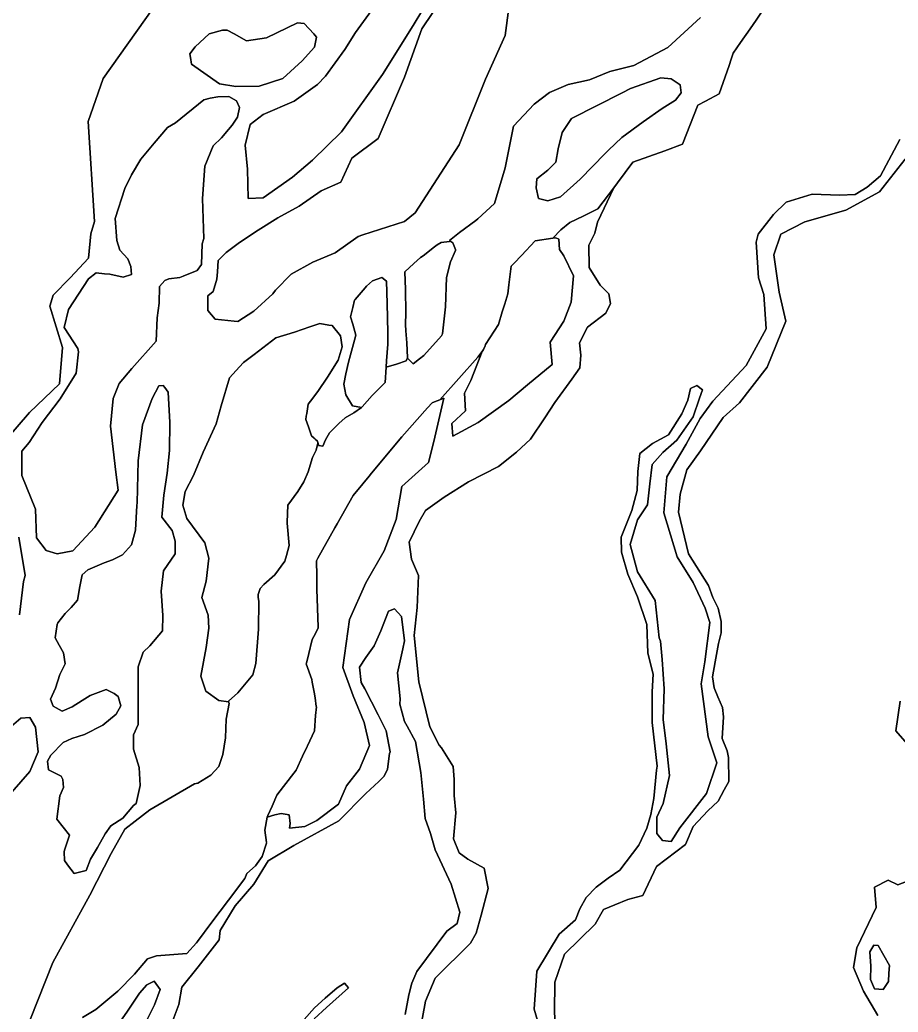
# Model space of a CAD drawing. Header units: inches. Extents: x 288635 to 1232953, y 676945 to 1655780.
# Drawn here: x 501024 to 514662, y 1452679 to 1468085 of the extents above; entities that cross this region are included whole.
import ezdxf

# ---------------------------------------------------------------- set-up
doc = ezdxf.new("R2010")
doc.units = ezdxf.units.IN
doc.header["$MEASUREMENT"] = 0

msp = doc.modelspace()

# ---------------------------------------------------------------- linework, layer by layer
at = {"color": 1}
for points in [[(503217.0903, 1468445.3866), (502319.0128, 1467175.6908), (502085.8622, 1466509.3797), (502185.2133, 1464952.8796), (502126.1341, 1464765.3827), (502091.1784, 1464384.086), (501805.4278, 1464079.2854), (501538.76, 1463810.6937), (501488.4758, 1463640.9846), (501686.9136, 1462996.0614), (501637.3042, 1462433.8207), (501174.2824, 1461987.3355), (500760.8701, 1461507.7772)], [(500760.8701, 1461507.7772), (501174.2824, 1461987.3355), (501637.3042, 1462433.8207), (501686.9136, 1462996.0614), (501488.4758, 1463640.9846), (501538.76, 1463810.6937), (501805.4278, 1464079.2854), (502091.1784, 1464384.086), (502126.1341, 1464765.3827), (502185.2133, 1464952.8796), (502085.8622, 1466509.3797), (502319.0128, 1467175.6908), (503217.0903, 1468445.3866)], [(512608.4868, 1468301.1414), (512456.9136, 1468082.2024), (512361.7738, 1467944.7783), (512215.8676, 1467734.0249), (512101.8265, 1467569.2988), (512070.1572, 1467477.1701), (512036.445, 1467379.0982), (511884.8288, 1466938.0328), (511670.1792, 1466824.3948), (511549.4688, 1466760.4893), (511315.1692, 1466156.0913), (511036.5652, 1466050.3151), (510542.3672, 1465873.5375), (510302.7226, 1465553.7391), (510246.5931, 1465478.8975), (509998.3723, 1465149.4601), (509810.2237, 1465056.6318), (509773.2319, 1465038.3809), (509563.6815, 1464936.7807), (509421.8645, 1464826.7138), (509299.5633, 1464694.5236), (509027.6993, 1464653.3271), (508812.3766, 1464428.6425), (508697.8774, 1464309.1651), (508650.4922, 1464259.7197), (508617.2021, 1463971.2059), (508601.2912, 1463833.3117), (508553.2029, 1463678.3604), (508514.5129, 1463553.6925), (508453.6885, 1463357.7028), (508255.4596, 1463042.6356), (508247.0265, 1463022.1553), (508224.4588, 1462967.3481), (508204.9941, 1462934.9684), (508135.0332, 1462850.8803), (507543.0939, 1462184.7189), (507503.5018, 1462169.4912), (507463.5378, 1462154.1204), (507424.2617, 1462139.0142), (507353.8464, 1462060.0637), (506953.7144, 1461611.4308), (506486.3158, 1461047.025), (506447.8602, 1461000.5881), (506349.3292, 1460881.6072), (506197.9868, 1460698.8542), (505950.5329, 1460259.6234), (505916.0483, 1460198.4133), (505650.5633, 1459727.1775), (505627.9786, 1459687.0896), (505627.6264, 1459686.4644), (505627.7166, 1459683.1721), (505633.8566, 1459459.0622), (505633.9862, 1459454.3311), (505633.1766, 1459399.6828), (505633.0415, 1459390.5599), (505637.5916, 1459243.8331), (505655.7508, 1458658.2503), (505656.1444, 1458645.5567), (505607.9808, 1458549.2294), (505570.2657, 1458473.7992), (505556.3313, 1458445.9305), (505509.3526, 1458250.1859), (505472.6966, 1458097.4523), (505470.7773, 1458089.4552), (505557.1836, 1457842.5799), (505564.6931, 1457803.7508), (505591.7694, 1457646.9107), (505606.8148, 1457559.7597), (505626.738, 1457425.2786), (505627.6264, 1457419.2817), (505611.9723, 1457287.4124), (505599.1084, 1457048.5475), (505489.8509, 1456816.3753), (505485.0363, 1456806.1443), (505413.4819, 1456651.1097), (505313.9282, 1456435.41), (505117.4387, 1456182.7807), (505014.4889, 1456050.4167), (504939.1078, 1455879.4905), (504873.7745, 1455731.3476), (504863.596, 1455708.2679), (504826.7141, 1455505.2926), (504851.8518, 1455314.3899), (504850.5868, 1455310.5158), (504851.8518, 1455300.909), (504784.1184, 1455093.4753), (504682.5182, 1454949.5417), (504548.2922, 1454829.8715), (504516.8322, 1454756.4647), (504263.9201, 1454420.5895), (504003.4842, 1454074.7225), (503780.652, 1453778.7943), (503764.8677, 1453757.8323), (503618.6761, 1453592.1484), (503145.9931, 1453554.9156), (503005.7637, 1453504.6446), (502802.0341, 1453269.165), (502545.3878, 1453004.5811), (502360.1791, 1452848.4767), (502202.3939, 1452720.4457), (501995.1592, 1452598.0745)], [(508617.1049, 1468273.3513), (508557.7227, 1467842.8306), (508251.7976, 1467162.9971), (507843.8975, 1466143.2468), (507162.2006, 1465089.7153), (506998.4812, 1464956.4754), (506348.2637, 1464749.588), (506277.3103, 1464719.1794), (505922.2623, 1464466.3585), (505573.0116, 1464323.4833), (505234.3443, 1464138.2746), (504991.3246, 1463888.9322), (504954.6049, 1463831.8127), (504655.2477, 1463562.4417), (504655.2477, 1463562.4417), (504407.5972, 1463403.6914), (504351.3821, 1463409.5568), (504054.9149, 1463440.4895), (503940.8713, 1463571.9668), (503941.8352, 1463798.2766), (504026.5964, 1463867.2424), (504083.7465, 1464057.7427), (504091.2712, 1464171.8666), (504102.7966, 1464346.6683), (504229.7968, 1464473.6686), (504432.9972, 1464629.2439), (504725.53, 1464817.8665), (505029.6203, 1465013.9412), (505362.5051, 1465191.4798), (505702.4218, 1465429.4216), (506008.3469, 1465565.3883), (506178.3053, 1465939.2967), (506586.2054, 1466245.2218), (506994.1055, 1467196.9887), (507266.039, 1467944.8056), (507434.1065, 1468196.9069)], [(507434.1065, 1468196.9069), (507266.039, 1467944.8056), (506994.1055, 1467196.9887), (506586.2054, 1466245.2218), (506178.3053, 1465939.2967), (506008.3469, 1465565.3883), (505702.4218, 1465429.4216), (505362.5051, 1465191.4798), (505029.6203, 1465013.9412), (504725.53, 1464817.8665), (504432.9972, 1464629.2439), (504229.7968, 1464473.6686), (504102.7966, 1464346.6683), (504091.2712, 1464171.8666), (504083.7465, 1464057.7427), (504026.5964, 1463867.2424), (503941.8352, 1463798.2766), (503940.8713, 1463571.9668), (504054.9149, 1463440.4895), (504351.3821, 1463409.5568), (504351.3821, 1463409.5568), (504407.5972, 1463403.6914), (504655.2477, 1463562.4417), (504954.6049, 1463831.8127), (504991.3246, 1463888.9322), (505234.3443, 1464138.2746), (505573.0116, 1464323.4833), (505922.2623, 1464466.3585), (506277.3103, 1464719.1794), (506348.2637, 1464749.588), (506998.4812, 1464956.4754), (507162.2006, 1465089.7153), (507843.8975, 1466143.2468), (508251.7976, 1467162.9971), (508557.7227, 1467842.8306), (508617.1049, 1468273.3513)], [(507279.1825, 1468243.436), (507131.66, 1467999.1546), (506655.4091, 1467237.1531), (506020.4078, 1466348.1513), (505569.4363, 1465908.1791), (505258.1286, 1465642.2573), (504802.2034, 1465319.577), (504566.468, 1465310.0678), (504557.7279, 1465767.2529), (504522.8029, 1466141.9036), (504599.003, 1466459.4043), (504802.2034, 1466614.9796), (505284.8044, 1466824.53), (505643.2725, 1467079.3941), (505767.9791, 1467208.7195), (506072.206, 1467624.6316), (506234.1313, 1467888.1571), (506484.9568, 1468231.0578)], [(506484.9568, 1468231.0578), (506234.1313, 1467888.1571), (506072.206, 1467624.6316), (505767.9791, 1467208.7195), (505643.2725, 1467079.3941), (505284.8044, 1466824.53), (504802.2034, 1466614.9796), (504599.003, 1466459.4043), (504522.8029, 1466141.9036), (504557.7279, 1465767.2529), (504566.468, 1465310.0678), (504802.2034, 1465319.577), (505258.1286, 1465642.2573), (505569.4363, 1465908.1791), (506020.4078, 1466348.1513), (506655.4091, 1467237.1531), (507131.66, 1467999.1546), (507279.1825, 1468243.436)], [(507228.2001, 1452342.5171), (507324.209, 1452849.9928), (507475.0802, 1453206.5974), (508023.8661, 1453748.9701), (508106.7952, 1453907.9175), (508184.747, 1454186.5422), (508295.333, 1454599.1903), (508235.5332, 1454913.1391), (507981.5466, 1455053.3189), (507845.0213, 1455154.9191), (507757.5078, 1455370.3781), (507791.0366, 1455772.7232), (507768.8212, 1456043.9209), (507765.6462, 1456291.5714), (507749.7712, 1456494.7718), (507570.369, 1456784.4073), (507535.9228, 1456826.5082), (507388.1994, 1457111.4033), (507219.3728, 1457807.8133), (507145.5111, 1458525.3268), (507194.145, 1458961.7517), (507215.5562, 1459456.5324), (507105.2449, 1459714.2282), (507067.1448, 1459974.5787), (507225.8951, 1460298.4294), (507324.3203, 1460466.7047), (507610.0709, 1460676.2551), (507987.8966, 1460911.2056), (508454.6226, 1461152.5061), (508734.0231, 1461371.5815), (508953.0986, 1461574.7819), (509175.349, 1461908.1576), (509330.9243, 1462143.1081), (509594.4498, 1462505.0588), (509721.4501, 1462682.8592), (509734.1501, 1462879.7095), (509711.9251, 1463073.3849), (509835.7503, 1463311.5104), (510123.0825, 1463531.0446), (510197.7011, 1463679.8111), (510169.126, 1463832.2115), (510035.7757, 1463965.5617), (509864.3254, 1464241.7873), (509857.9754, 1464584.688), (509953.2394, 1464775.538), (509991.0309, 1464945.5996), (510246.5931, 1465478.8975), (510302.7226, 1465553.7391), (510542.3672, 1465873.5375), (511036.5652, 1466050.3151), (511315.1692, 1466156.0913), (511549.4688, 1466760.4893), (511670.1792, 1466824.3948), (511884.8288, 1466938.0328), (512036.445, 1467379.0982), (512070.1572, 1467477.1701), (512101.8265, 1467569.2988), (512215.8676, 1467734.0249), (512361.7738, 1467944.7783), (512456.9136, 1468082.2024), (512608.4868, 1468301.1414)], [(501191.1505, 1452577.9973), (501535.1096, 1453451.1241), (502108.7631, 1454497.763), (502443.2609, 1455144.5418), (502654.2676, 1455520.9353), (502812.3959, 1455644.672), (503040.2301, 1455822.9543), (503736.2941, 1456223.3516), (503786.1173, 1456233.1609), (503991.5408, 1456361.2597), (504111.9006, 1456494.1195), (504177.8731, 1456681.7827), (504215.9732, 1456938.9582), (504225.4982, 1457227.8837), (504274.1157, 1457469.2428), (504262.3283, 1457495.2851), (504266.7068, 1457499.0925), (504262.3283, 1457508.766), (504408.3786, 1457635.7662), (504639.7939, 1457918.1425), (504686.6184, 1458091.393), (504727.9959, 1458626.3682), (504733.3694, 1459062.1112), (504726.461, 1459114.6149), (504725.5362, 1459147.9583), (504725.8788, 1459149.0878), (504725.5362, 1459161.4392), (504754.775, 1459257.841), (504814.7794, 1459320.6363), (504981.9964, 1459470.9199), (505140.7467, 1459682.587), (505164.3493, 1459770.9064), (505205.4211, 1459924.5943), (505172.4968, 1460272.3573), (505172.9285, 1460281.2786), (505172.4968, 1460285.8382), (505185.1968, 1460548.3054), (505341.9189, 1460763.9792), (505435.4579, 1460915.3097), (505501.6038, 1461068.7683), (505567.7498, 1461291.0187), (505624.1379, 1461403.795), (505652.1144, 1461512.1438), (505653.5894, 1461517.8561), (505661.1797, 1461477.8784), (505726.8786, 1461464.7036), (505767.7223, 1461564.8366), (505833.3391, 1461674.9035), (505977.2727, 1461818.8371), (506076.7562, 1461907.7373), (506207.9898, 1461986.0541), (506326.2557, 1462067.2753), (506341.4556, 1462077.7141), (506491.8809, 1462250.7032), (506694.3865, 1462453.2089), (506710.6635, 1462693.9247), (506711.5922, 1462694.1777), (506870.5078, 1462737.4723), (507020.7915, 1462792.5057), (507045.6013, 1462839.428), (507046.3796, 1462827.4191), (507130.9113, 1462744.038), (507228.2404, 1462821.2834), (507297.5991, 1462876.3299), (507572.1732, 1463179.6241), (507589.0486, 1463212.3822), (507630.9748, 1463630.3939), (507646.8498, 1464082.8323), (507710.3499, 1464326.2495), (507789.9325, 1464505.7168), (507787.0998, 1464512.8098), (507789.9325, 1464519.1977), (507748.4543, 1464623.059), (507702.3162, 1464652.5943), (507692.772, 1464658.704), (507852.6431, 1464782.1764), (508105.6218, 1464970.8182), (508134.8483, 1464994.84), (508391.7098, 1465236.3585), (508558.9423, 1465789.5124), (508632.7932, 1466149.5354), (508691.2343, 1466434.4356), (509011.495, 1466778.8007), (509245.6517, 1466957.3948), (509540.0248, 1467083.201), (509868.7467, 1467155.8327), (510182.2786, 1467282.8329), (510559.3106, 1467378.0831), (511083.1866, 1467655.8962), (511595.1564, 1468120.2409)], [(511595.1564, 1468120.2409), (511083.1866, 1467655.8962), (510559.3106, 1467378.0831), (510182.2786, 1467282.8329), (509868.7467, 1467155.8327), (509540.0248, 1467083.201), (509245.6517, 1466957.3948), (509011.495, 1466778.8007), (508691.2343, 1466434.4356), (508632.7932, 1466149.5354), (508558.9423, 1465789.5124), (508391.7098, 1465236.3585), (508134.8483, 1464994.84), (508105.6218, 1464970.8182), (507852.6431, 1464782.1764), (507692.772, 1464658.704), (507702.3162, 1464652.5943), (507692.772, 1464645.2231), (507564.7208, 1464628.4072), (507502.044, 1464591.7634), (507463.4532, 1464558.82), (507284.625, 1464423.925), (507242.7519, 1464393.3255), (507142.21, 1464300.7211), (507003.1777, 1464173.8687), (507013.6635, 1463901.2375), (507014.6987, 1463536.8477), (507012.1565, 1463355.482), (507018.47, 1463258.0651), (507030.6809, 1463069.6496), (507045.6013, 1462839.428), (507020.7915, 1462792.5057), (506870.5078, 1462737.4723), (506711.5922, 1462694.1777), (506718.1878, 1462791.7194), (506735.7749, 1463051.8108), (506736.1618, 1463229.8725), (506729.3218, 1463682.6449), (506717.465, 1464026.849), (506646.7228, 1464082.8323), (506498.5558, 1464032.5614), (506408.5973, 1463950.5404), (506384.4758, 1463922.7337), (506229.21, 1463743.7468), (506218.0969, 1463730.9358), (506192.2942, 1463620.0402), (506158.8396, 1463476.2576), (506192.4064, 1463358.7736), (506240.9505, 1463188.8693), (506219.1821, 1463112.6801), (506219.1813, 1463112.677), (506126.6267, 1462771.6733), (506087.6449, 1462591.2017), (506052.4345, 1462428.1907), (506084.0532, 1462262.0336), (506189.6437, 1462094.6164), (506326.2557, 1462067.2753), (506207.9898, 1461986.0541), (506076.7562, 1461907.7373), (505977.2727, 1461818.8371), (505833.3391, 1461674.9035), (505767.7223, 1461564.8366), (505726.8786, 1461464.7036), (505661.1797, 1461477.8784), (505653.5894, 1461517.8561), (505652.1144, 1461512.1438), (505645.9323, 1461544.7045), (505611.642, 1461575.4958), (505594.0073, 1461591.3311), (505554.5206, 1461626.7885), (505504.9782, 1461766.673), (505464.5621, 1461880.7891), (505472.1613, 1461932.8143), (505478.3527, 1461975.2017), (505498.958, 1462116.2687), (505535.0451, 1462164.3849), (505649.3453, 1462316.7851), (505802.0247, 1462538.7323), (505964.6256, 1462801.5409), (506028.1257, 1463010.5621), (506001.6673, 1463179.8958), (505872.1294, 1463338.6563), (505824.0329, 1463347.4506), (505681.5112, 1463373.5104), (505526.4006, 1463318.7654), (505526.3959, 1463318.7638), (505289.81, 1463237.7568), (504998.8945, 1463148.1458), (504661.962, 1462887.6562), (504498.831, 1462767.145), (504434.8729, 1462696.8352), (504280.4379, 1462527.0633), (504147.4107, 1462093.2234), (504071.2106, 1461813.8229), (503868.0102, 1461373.5553), (503719.8432, 1461009.4879), (503592.8429, 1460763.9541), (503554.7429, 1460548.0537), (503618.243, 1460344.8533), (503897.6435, 1459968.0859), (503956.9103, 1459726.7854), (503914.5769, 1459371.1847), (503852.0916, 1459118.8054), (503948.4436, 1458842.0169), (503956.9103, 1458638.8165), (503918.8103, 1458338.2493), (503834.1434, 1457893.7484), (503910.3436, 1457660.9146), (504114.1613, 1457516.4518), (504262.3283, 1457495.2851), (504274.1157, 1457469.2428), (504225.4982, 1457227.8837), (504215.9732, 1456938.9582), (504177.8731, 1456681.7827), (504111.9006, 1456494.1195), (503991.5408, 1456361.2597), (503786.1173, 1456233.1609), (503736.2941, 1456223.3516), (503040.2301, 1455822.9543), (502812.3959, 1455644.672), (502654.2676, 1455520.9353), (502443.2609, 1455144.5418), (502108.7631, 1454497.763), (501535.1096, 1453451.1241), (501191.1505, 1452577.9973)], [(514686.0029, 1466227.782), (514385.4356, 1465664.7475), (514182.2352, 1465486.9472), (514182.2352, 1465486.9472), (513991.7349, 1465372.6469), (513751.2185, 1465361.8319), (513324.9043, 1465379.595), (512920.6994, 1465254.1134), (512725.9657, 1465063.613), (512489.3607, 1464759.7552), (512457.7351, 1464633.2529), (512495.4009, 1464078.5324), (512575.276, 1463821.1571), (512614.7301, 1463288.5265), (512299.0971, 1462716.4417), (511784.542, 1462167.4037), (511585.3421, 1461895.7675), (511368.0331, 1461497.3676), (511069.2332, 1460990.3133), (511023.9605, 1460428.9317), (511232.215, 1459749.8411), (511476.6876, 1459351.4413), (511666.833, 1458953.0414), (511739.2693, 1458726.6779), (511657.7784, 1458120.0236), (511603.4512, 1457775.951), (511639.6694, 1457504.3148), (511712.1057, 1456951.9878), (511848.5523, 1456551.5747), (511684.5492, 1456075.9658), (511274.1422, 1455541.193), (511134.9629, 1455329.5444), (511004.7877, 1455342.2445), (510913.7347, 1455452.754), (510912.7125, 1455707.3702), (511012.0833, 1455918.7555), (511110.5384, 1456354.771), (511061.3375, 1456846.7803), (511012.1366, 1457223.9874), (511028.5369, 1457699.5963), (510995.2626, 1458152.1251), (510968.9609, 1458436.5758), (510951.5242, 1458491.2598), (510888.1424, 1459070.7505), (510616.5062, 1459514.423), (510498.7971, 1459939.9865), (510616.5062, 1460320.2772), (510770.4334, 1460555.6953), (510806.6515, 1460881.6588), (510842.8697, 1461180.4587), (511005.8514, 1461370.6041), (511223.1604, 1461560.7494), (511476.6876, 1461922.9311), (511576.2876, 1462212.6764), (511621.5603, 1462339.44), (511536.346, 1462406.518), (511436.0439, 1462362.5714), (511393.4707, 1462178.9759), (511303.5122, 1461967.3088), (511096.8915, 1461640.0468), (510848.428, 1461506.9329), (510652.6359, 1461353.4743), (510620.8858, 1461073.0154), (510610.3025, 1460776.6815), (510524.1836, 1460469.4003), (510358.5353, 1460055.2793), (510363.4364, 1459822.1784), (510461.8616, 1459479.2777), (510615.071, 1459129.5444), (510760.3122, 1458698.2262), (510773.0122, 1458253.7253), (510858.9774, 1457928.2721), (510841.6843, 1457651.5821), (510841.6843, 1457175.3312), (510921.0594, 1456500.6423), (510908.74, 1456435.9652), (510870.5207, 1455996.4448), (510820.9112, 1455748.3974), (510761.3799, 1455533.4231), (510635.7025, 1455272.1465), (510338.0457, 1454885.1926), (510159.4516, 1454759.5153), (509974.2429, 1454620.6087), (509818.7999, 1454461.8584), (509719.5809, 1454283.2643), (509649.3339, 1454110.2265), (509396.7998, 1453892.1437), (509052.3696, 1453316.3219), (509011.223, 1452726.5528), (509175.8097, 1452164.2148)], [(509175.8097, 1452164.2148), (509011.223, 1452726.5528), (509052.3696, 1453316.3219), (509396.7998, 1453892.1437), (509649.3339, 1454110.2265), (509719.5809, 1454283.2643), (509818.7999, 1454461.8584), (509974.2429, 1454620.6087), (510159.4516, 1454759.5153), (510338.0457, 1454885.1926), (510635.7025, 1455272.1465), (510761.3799, 1455533.4231), (510820.9112, 1455748.3974), (510870.5207, 1455996.4448), (510908.74, 1456435.9652), (510921.0594, 1456500.6423), (510841.6843, 1457175.3312), (510841.6843, 1457651.5821), (510858.9774, 1457928.2721), (510773.0122, 1458253.7253), (510760.3122, 1458698.2262), (510615.071, 1459129.5444), (510461.8616, 1459479.2777), (510363.4364, 1459822.1784), (510358.5353, 1460055.2793), (510524.1836, 1460469.4003), (510610.3025, 1460776.6815), (510620.8858, 1461073.0154), (510652.6359, 1461353.4743), (510848.428, 1461506.9329), (511096.8915, 1461640.0468), (511303.5122, 1461967.3088), (511393.4707, 1462178.9759), (511436.0439, 1462362.5714), (511536.346, 1462406.518), (511621.5603, 1462339.44), (511576.2876, 1462212.6764), (511476.6876, 1461922.9311), (511223.1604, 1461560.7494), (511005.8514, 1461370.6041), (510842.8697, 1461180.4587), (510806.6515, 1460881.6588), (510770.4334, 1460555.6953), (510616.5062, 1460320.2772), (510498.7971, 1459939.9865), (510616.5062, 1459514.423), (510888.1424, 1459070.7505), (510951.5242, 1458491.2598), (510968.9609, 1458436.5758), (510995.2626, 1458152.1251), (511028.5369, 1457699.5963), (511012.1366, 1457223.9874), (511061.3375, 1456846.7803), (511110.5384, 1456354.771), (511012.0833, 1455918.7555), (510912.7125, 1455707.3702), (510913.7347, 1455452.754), (511004.7877, 1455342.2445), (511134.9629, 1455329.5444), (511274.1422, 1455541.193), (511684.5492, 1456075.9658), (511848.5523, 1456551.5747), (511712.1057, 1456951.9878), (511639.6694, 1457504.3148), (511603.4512, 1457775.951), (511657.7784, 1458120.0236), (511739.2693, 1458726.6779), (511666.833, 1458953.0414), (511476.6876, 1459351.4413), (511232.215, 1459749.8411), (511023.9605, 1460428.9317), (511069.2332, 1460990.3133), (511368.0331, 1461497.3676), (511585.3421, 1461895.7675), (511784.542, 1462167.4037), (512299.0971, 1462716.4417), (512614.7301, 1463288.5265), (512575.276, 1463821.1571), (512495.4009, 1464078.5324), (512457.7351, 1464633.2529), (512489.3607, 1464759.7552), (512725.9657, 1465063.613), (512920.6994, 1465254.1134), (513324.9043, 1465379.595), (513751.2185, 1465361.8319), (513991.7349, 1465372.6469), (514182.2352, 1465486.9472), (514385.4356, 1465664.7475), (514686.0029, 1466227.782)], [(509340.0416, 1452376.4352), (509324.1665, 1452683.3525), (509332.0761, 1453147.2758), (509478.5775, 1453577.3941), (509957.8142, 1454045.9733), (510084.0358, 1454275.4423), (510262.0681, 1454346.7521), (510465.9429, 1454428.4129), (510696.1631, 1454489.805), (510907.8302, 1454939.5975), (511357.6228, 1455283.5565), (511477.6349, 1455564.1942), (511707.8228, 1455806.2884), (511866.5731, 1455953.1324), (511961.8233, 1456131.7265), (512033.261, 1456262.6956), (512028.1957, 1456631.3922), (512008.3606, 1456735.5265), (511930.0733, 1456929.4469), (511949.917, 1457266.7913), (511934.042, 1457409.6666), (511862.6044, 1457576.3544), (511803.073, 1457715.261), (511779.2605, 1457885.9176), (511818.948, 1458120.0743), (511874.5106, 1458401.8561), (511914.1982, 1458568.5439), (511914.1982, 1458743.1693), (511866.5731, 1458949.5447), (511783.2292, 1459116.2325), (511718.4145, 1459301.8174), (511404.3209, 1459794.6821), (511251.7893, 1460442.9419), (511279.197, 1460723.5795), (511378.4159, 1461096.6427), (511592.7288, 1461394.2996), (511941.9795, 1461910.2381), (512200.153, 1462137.7739), (512627.6253, 1462691.9047), (512918.6676, 1463406.2811), (512812.834, 1463856.0737), (512733.4589, 1464438.1582), (512839.2924, 1464755.6588), (513210.9937, 1464949.7079), (513847.6884, 1465129.2015), (514373.8788, 1465417.1185), (514770.7546, 1465919.8278)], [(514770.7546, 1465919.8278), (514373.8788, 1465417.1185), (513847.6884, 1465129.2015), (513210.9937, 1464949.7079), (512839.2924, 1464755.6588), (512733.4589, 1464438.1582), (512812.834, 1463856.0737), (512918.6676, 1463406.2811), (512627.6253, 1462691.9047), (512200.153, 1462137.7739), (511941.9795, 1461910.2381), (511592.7288, 1461394.2996), (511378.4159, 1461096.6427), (511279.197, 1460723.5795), (511251.7893, 1460442.9419), (511404.3209, 1459794.6821), (511718.4145, 1459301.8174), (511783.2292, 1459116.2325), (511866.5731, 1458949.5447), (511914.1982, 1458743.1693), (511914.1982, 1458568.5439), (511874.5106, 1458401.8561), (511818.948, 1458120.0743), (511779.2605, 1457885.9176), (511803.073, 1457715.261), (511862.6044, 1457576.3544), (511934.042, 1457409.6666), (511949.917, 1457266.7913), (511930.0733, 1456929.4469), (512008.3606, 1456735.5265), (512028.1957, 1456631.3922), (512033.261, 1456262.6956), (511961.8233, 1456131.7265), (511866.5731, 1455953.1324), (511707.8228, 1455806.2884), (511477.6349, 1455564.1942), (511357.6228, 1455283.5565), (510907.8302, 1454939.5975), (510696.1631, 1454489.805), (510465.9429, 1454428.4129), (510262.0681, 1454346.7521), (510084.0358, 1454275.4423), (509957.8142, 1454045.9733), (509478.5775, 1453577.3941), (509332.0761, 1453147.2758), (509324.1665, 1452683.3525), (509340.0416, 1452376.4352)], [(501995.1592, 1452598.0745), (502202.3939, 1452720.4457), (502360.1791, 1452848.4767), (502545.3878, 1453004.5811), (502802.0341, 1453269.165), (503005.7637, 1453504.6446), (503145.9931, 1453554.9156), (503618.6761, 1453592.1484), (503764.8677, 1453757.8323), (503780.652, 1453778.7943), (504003.4842, 1454074.7225), (504263.9201, 1454420.5895), (504516.8322, 1454756.4647), (504548.2922, 1454829.8715), (504682.5182, 1454949.5417), (504784.1184, 1455093.4753), (504851.8518, 1455300.909), (504850.5868, 1455310.5158), (504851.8518, 1455314.3899), (504826.7141, 1455505.2926), (504863.596, 1455708.2679), (504983.0854, 1455741.1766), (505080.4523, 1455762.3433), (505203.2192, 1455741.1766), (505220.1526, 1455609.943), (505209.0816, 1455535.4247), (505446.5877, 1455563.7465), (505634.9241, 1455656.6377), (505969.8426, 1455907.8266), (506098.1737, 1456193.0068), (506297.7999, 1456449.669), (506454.649, 1456820.4033), (506369.0949, 1457176.8786), (506197.9868, 1457590.3899), (506041.1377, 1458032.4192), (506140.9508, 1458773.8877), (506397.613, 1459344.2482), (506682.7932, 1459843.3135), (506868.1603, 1460328.1199), (506953.7144, 1460841.4443), (507367.2257, 1461212.1786), (507452.7797, 1461540.1358), (507609.6289, 1462210.3093), (507543.0939, 1462184.7189), (508135.0332, 1462850.8803), (508204.9941, 1462934.9684), (508027.2804, 1462488.4864), (507928.8786, 1462291.6827), (507945.2789, 1462012.8775), (507732.0749, 1461816.0737), (507748.4752, 1461619.27), (508142.0826, 1461832.4741), (508617.6915, 1462176.8805), (508906.9982, 1462416.7933), (509290.1042, 1462734.491), (509257.3036, 1463078.8975), (509470.5076, 1463406.9037), (509585.3097, 1463702.1092), (509618.1104, 1464112.1169), (509470.5076, 1464423.7228), (509404.9064, 1464522.1247), (509392.6615, 1464681.308), (509347.7811, 1464701.8302), (509299.5633, 1464694.5236), (509421.8645, 1464826.7138), (509563.6815, 1464936.7807), (509773.2319, 1465038.3809), (509810.2237, 1465056.6318), (509998.3723, 1465149.4601), (510246.5931, 1465478.8975), (509991.0309, 1464945.5996), (509953.2394, 1464775.538), (509857.9754, 1464584.688), (509864.3254, 1464241.7873), (510035.7757, 1463965.5617), (510169.126, 1463832.2115), (510197.7011, 1463679.8111), (510123.0825, 1463531.0446), (509835.7503, 1463311.5104), (509711.9251, 1463073.3849), (509734.1501, 1462879.7095), (509721.4501, 1462682.8592), (509594.4498, 1462505.0588), (509330.9243, 1462143.1081), (509175.349, 1461908.1576), (508953.0986, 1461574.7819), (508734.0231, 1461371.5815), (508454.6226, 1461152.5061), (507987.8966, 1460911.2056), (507610.0709, 1460676.2551), (507324.3203, 1460466.7047), (507225.8951, 1460298.4294), (507067.1448, 1459974.5787), (507105.2449, 1459714.2282), (507215.5562, 1459456.5324), (507194.145, 1458961.7517), (507145.5111, 1458525.3268), (507219.3728, 1457807.8133), (507388.1994, 1457111.4033), (507535.9228, 1456826.5082), (507570.369, 1456784.4073), (507749.7712, 1456494.7718), (507765.6462, 1456291.5714), (507768.8212, 1456043.9209), (507791.0366, 1455772.7232), (507757.5078, 1455370.3781), (507845.0213, 1455154.9191), (507981.5466, 1455053.3189), (508235.5332, 1454913.1391), (508295.333, 1454599.1903), (508184.747, 1454186.5422), (508106.7952, 1453907.9175), (508023.8661, 1453748.9701), (507475.0802, 1453206.5974), (507324.209, 1452849.9928), (507228.2001, 1452342.5171)], [(501008.9175, 1460052.566), (501108.1364, 1459457.2523), (501080.2094, 1459365.492), (501018.0262, 1458846.875)], [(501018.0262, 1458846.875), (501080.2094, 1459365.492), (501108.1364, 1459457.2523), (501008.9175, 1460052.566)], [(503212.0099, 1452054.432), (503491.7421, 1452800.3846), (503536.5377, 1453065.7649), (503790.5382, 1453383.2656), (504119.6492, 1453801.7368), (504133.4389, 1453945.2417), (504368.3894, 1454332.5925), (504659.4729, 1454665.3083), (504878.8882, 1455031.0005), (505275.764, 1455269.1259), (505976.8287, 1455651.5248), (506397.2184, 1456072.4959), (506595.6752, 1456262.0333), (506679.794, 1456342.3715), (506733.7691, 1456453.4967), (506762.8853, 1456696.8758), (506771.8692, 1456723.3722), (506711.5441, 1457047.2229), (506585.4542, 1457293.1925), (506382.0343, 1457700.0321), (506324.1933, 1457799.6994), (506298.7933, 1458037.8249), (506397.2184, 1458183.8752), (506523.5782, 1458364.3166), (506630.9304, 1458601.8915), (506746.4691, 1458904.6016), (506841.7193, 1458942.7017), (506949.6696, 1458822.0514), (506994.1196, 1458444.2257), (506968.2142, 1458320.9784), (506889.3444, 1457945.7497), (506928.1605, 1457541.4919), (506921.8665, 1457459.6701), (506998.8191, 1457189.6161), (507038.5697, 1457120.248), (507168.745, 1456878.9475), (507248.1202, 1456399.5216), (507289.3952, 1455986.7708), (507317.9703, 1455685.1452), (507400.5205, 1455453.3697), (507470.3706, 1455199.3692), (507721.1961, 1454665.9681), (507857.7214, 1454234.1673), (507816.4463, 1454056.3669), (507651.5945, 1453936.2381), (507189.0327, 1453311.7797), (507112.8769, 1453130.8891), (507112.8769, 1453130.8891), (507062.0768, 1452948.8554), (507009.1601, 1452641.9381)], [(507009.1601, 1452641.9381), (507062.0768, 1452948.8554), (507112.8769, 1453130.8891), (507189.0327, 1453311.7797), (507651.5945, 1453936.2381), (507816.4463, 1454056.3669), (507857.7214, 1454234.1673), (507721.1961, 1454665.9681), (507470.3706, 1455199.3692), (507400.5205, 1455453.3697), (507317.9703, 1455685.1452), (507289.3952, 1455986.7708), (507248.1202, 1456399.5216), (507168.745, 1456878.9475), (507038.5697, 1457120.248), (506998.8191, 1457189.6161), (506921.8665, 1457459.6701), (506928.1605, 1457541.4919), (506889.3444, 1457945.7497), (506968.2142, 1458320.9784), (506994.1196, 1458444.2257), (506949.6696, 1458822.0514), (506841.7193, 1458942.7017), (506746.4691, 1458904.6016), (506630.9304, 1458601.8915), (506523.5782, 1458364.3166), (506397.2184, 1458183.8752), (506298.7933, 1458037.8249), (506324.1933, 1457799.6994), (506382.0343, 1457700.0321), (506585.4542, 1457293.1925), (506711.5441, 1457047.2229), (506771.8692, 1456723.3722), (506762.8853, 1456696.8758), (506733.7691, 1456453.4967), (506679.794, 1456342.3715), (506595.6752, 1456262.0333), (506397.2184, 1456072.4959), (505976.8287, 1455651.5248), (505275.764, 1455269.1259), (504878.8882, 1455031.0005), (504659.4729, 1454665.3083), (504368.3894, 1454332.5925), (504133.4389, 1453945.2417), (504119.6492, 1453801.7368), (503790.5382, 1453383.2656), (503536.5377, 1453065.7649), (503491.7421, 1452800.3846), (503212.0099, 1452054.432)], [(514691.3795, 1457506.061), (514625.5818, 1457045.4772), (514802.1311, 1456845.4415)], [(514802.1311, 1456845.4415), (514625.5818, 1457045.4772), (514691.3795, 1457506.061)], [(514835.2041, 1454722.156), (514656.61, 1454656.01), (514507.7955, 1454728.7428), (514294.5037, 1454622.0969), (514320.9621, 1454304.5963), (514021.454, 1453679.2634), (513970.7091, 1453374.7939), (514122.6595, 1453003.1815), (514346.1799, 1452627.2607)], [(514346.1799, 1452627.2607), (514122.6595, 1453003.1815), (514122.6595, 1453003.1815), (513970.7091, 1453374.7939), (514021.454, 1453679.2634), (514320.9621, 1454304.5963), (514294.5037, 1454622.0969), (514507.7955, 1454728.7428), (514656.61, 1454656.01), (514835.2041, 1454722.156)], [(502412.3708, 1452285.9312), (502693.7664, 1452697.0289), (502884.2668, 1452972.1961), (502998.0378, 1453101.8422), (503111.8089, 1453160.0506), (503201.7674, 1453033.0504), (503114.4547, 1452794.9249), (503008.193, 1452576.6782)], [(503008.193, 1452576.6782), (503114.4547, 1452794.9249), (503201.7674, 1453033.0504), (503111.8089, 1453160.0506), (502998.0378, 1453101.8422), (502884.2668, 1452972.1961), (502693.7664, 1452697.0289), (502412.3708, 1452285.9312)], [(505595.2239, 1452574.2046), (505785.7243, 1452752.005), (506129.1143, 1453058.5726), (506065.1248, 1453128.7724), (505950.8246, 1453056.8056), (505763.7197, 1452894.0865), (505599.6777, 1452748.5654), (505438.2816, 1452563.3567)], [(505438.2816, 1452563.3567), (505599.6777, 1452748.5654), (505763.7197, 1452894.0865), (505950.8246, 1453056.8056), (506065.1248, 1453128.7724), (506129.1143, 1453058.5726), (505785.7243, 1452752.005), (505595.2239, 1452574.2046)]]:
    msp.add_lwpolyline(points, dxfattribs=at)
for points in [[(505629.6624, 1467818.1215), (505597.9124, 1467662.5462), (505407.412, 1467446.6457), (505108.9614, 1467176.7702), (504740.6607, 1467056.12), (504375.5349, 1467049.7699), (504122.6113, 1467093.0012), (503690.6343, 1467398.9849), (503673.684, 1467501.319), (503664.3335, 1467557.771), (503743.7087, 1467665.7212), (503965.9591, 1467865.7466), (504169.1595, 1467922.8967), (504242.1847, 1467926.0717), (504350.1349, 1467865.7466), (504540.7796, 1467762.0705), (504854.4059, 1467803.8874), (505336.8897, 1468040.6727), (505436.9024, 1468029.5602), (505586.2005, 1467865.7949), (505629.6624, 1467818.1215)], [(505336.8897, 1468040.6727), (504854.4059, 1467803.8874), (504540.7796, 1467762.0705), (504350.1349, 1467865.7466), (504242.1847, 1467926.0717), (504169.1595, 1467922.8967), (503965.9591, 1467865.7466), (503743.7087, 1467665.7212), (503664.3335, 1467557.771), (503673.684, 1467501.319), (503690.6343, 1467398.9849), (504122.6113, 1467093.0012), (504375.5349, 1467049.7699), (504740.6607, 1467056.12), (505108.9614, 1467176.7702), (505407.412, 1467446.6457), (505597.9124, 1467662.5462), (505629.6624, 1467818.1215), (505586.2005, 1467865.7949), (505436.9024, 1468029.5602), (505336.8897, 1468040.6727)], [(509420.1657, 1465338.5646), (509223.3153, 1465275.0644), (509077.265, 1465313.1645), (509039.165, 1465478.2649), (509051.865, 1465617.9651), (509223.3153, 1465751.3154), (509343.9656, 1465878.3157), (509382.0656, 1466081.5161), (509445.5658, 1466335.5166), (509591.6161, 1466551.417), (510374.1433, 1466951.502), (510506.0179, 1467021.3179), (510975.9188, 1467186.4183), (511134.6691, 1467167.3682), (511274.3694, 1467078.4681), (511293.4195, 1466951.4678), (511204.5193, 1466837.1676), (510994.9689, 1466710.1673), (510702.8683, 1466500.6169), (510372.6676, 1466259.3164), (510163.7042, 1466060.5463), (510112.3171, 1466011.6659), (509724.9663, 1465611.6151), (509420.1657, 1465338.5646)], [(509077.265, 1465313.1645), (509223.3153, 1465275.0644), (509420.1657, 1465338.5646), (509724.9663, 1465611.6151), (510112.3171, 1466011.6659), (510163.7042, 1466060.5463), (510372.6676, 1466259.3164), (510702.8683, 1466500.6169), (510994.9689, 1466710.1673), (511204.5193, 1466837.1676), (511293.4195, 1466951.4678), (511274.3694, 1467078.4681), (511134.6691, 1467167.3682), (510975.9188, 1467186.4183), (510506.0179, 1467021.3179), (510374.1433, 1466951.502), (509591.6161, 1466551.417), (509445.5658, 1466335.5166), (509382.0656, 1466081.5161), (509343.9656, 1465878.3157), (509223.3153, 1465751.3154), (509051.865, 1465617.9651), (509039.165, 1465478.2649), (509077.265, 1465313.1645)], [(503560.3063, 1464104.7304), (503507.6468, 1464083.3375), (503339.4245, 1464061.8773), (503273.924, 1464036.4049), (503194.4688, 1463943.4084), (503186.0456, 1463688.7184), (503156.3036, 1463458.2182), (503139.8819, 1463096.9418), (502762.1839, 1462669.9788), (502565.124, 1462440.0756), (502475.2994, 1462206.5316), (502429.2591, 1461778.1996), (502515.8591, 1461060.6566), (502548.7024, 1460781.4885), (502187.426, 1460206.7306), (501847.9948, 1459841.1892), (501602.9704, 1459794.172), (501432.0299, 1459845.4542), (501284.235, 1460042.514), (501267.8133, 1460485.8987), (501054.3318, 1461011.3916), (501054.3318, 1461389.0897), (501168.3015, 1461522.0543), (501368.2747, 1461834.0812), (501648.7336, 1462199.2069), (501897.4425, 1462601.3744), (501932.0713, 1462930.2476), (501924.6795, 1462981.9902), (501711.198, 1463310.4233), (501776.8846, 1463589.5914), (502092.1689, 1464064.4873), (502208.8278, 1464159.4413), (502339.7968, 1464143.5662), (502422.4631, 1464138.3996), (502627.6939, 1464088.3357), (502757.34, 1464133.3149), (502748.1427, 1464257.3044), (502699.9598, 1464374.1291), (502574.7772, 1464511.6699), (502528.7323, 1464659.801), (502502.4019, 1465002.0955), (502651.5065, 1465469.4635), (502759.9859, 1465678.4847), (502902.8611, 1465921.9019), (503111.8824, 1466170.6107), (503316.1385, 1466413.7679), (503441.5466, 1466485.4296), (503878.11, 1466842.6179), (503979.3519, 1466867.9283), (504096.1344, 1466887.633), (504268.1139, 1466892.9246), (504387.1766, 1466829.4245), (504434.8017, 1466726.2368), (504403.0516, 1466575.424), (504321.0306, 1466451.0696), (504263.1987, 1466381.6032), (504157.433, 1466254.56), (504023.7109, 1466126.9161), (503897.3793, 1465814.7368), (503862.4348, 1465313.8652), (503878.8564, 1464689.8423), (503857.347, 1464606.4934), (503842.1339, 1464289.4194), (503775.9879, 1464191.5234), (503560.3063, 1464104.7304)], [(502748.1427, 1464257.3044), (502757.34, 1464133.3149), (502627.6939, 1464088.3357), (502422.4631, 1464138.3996), (502339.7968, 1464143.5662), (502208.8278, 1464159.4413), (502092.1689, 1464064.4873), (501776.8846, 1463589.5914), (501711.198, 1463310.4233), (501924.6795, 1462981.9902), (501932.0713, 1462930.2476), (501897.4425, 1462601.3744), (501648.7336, 1462199.2069), (501368.2747, 1461834.0812), (501168.3015, 1461522.0543), (501054.3318, 1461389.0897), (501054.3318, 1461011.3916), (501267.8133, 1460485.8987), (501284.235, 1460042.514), (501432.0299, 1459845.4542), (501602.9704, 1459794.172), (501847.9948, 1459841.1892), (502187.426, 1460206.7306), (502548.7024, 1460781.4885), (502515.8591, 1461060.6566), (502429.2591, 1461778.1996), (502475.2994, 1462206.5316), (502565.124, 1462440.0756), (502762.1839, 1462669.9788), (503139.8819, 1463096.9418), (503156.3036, 1463458.2182), (503186.0456, 1463688.7184), (503194.4688, 1463943.4084), (503273.924, 1464036.4049), (503339.4245, 1464061.8773), (503507.6468, 1464083.3375), (503560.3063, 1464104.7304), (503775.9879, 1464191.5234), (503842.1339, 1464289.4194), (503857.347, 1464606.4934), (503878.8564, 1464689.8423), (503862.4348, 1465313.8652), (503897.3793, 1465814.7368), (504023.7109, 1466126.9161), (504157.433, 1466254.56), (504263.1987, 1466381.6032), (504321.0306, 1466451.0696), (504403.0516, 1466575.424), (504434.8017, 1466726.2368), (504387.1766, 1466829.4245), (504268.1139, 1466892.9246), (504096.1344, 1466887.633), (503979.3519, 1466867.9283), (503878.11, 1466842.6179), (503441.5466, 1466485.4296), (503316.1385, 1466413.7679), (503111.8824, 1466170.6107), (502902.8611, 1465921.9019), (502759.9859, 1465678.4847), (502651.5065, 1465469.4635), (502502.4019, 1465002.0955), (502528.7323, 1464659.801), (502574.7772, 1464511.6699), (502699.9598, 1464374.1291), (502748.1427, 1464257.3044)], [(507228.2404, 1462821.2834), (507130.9113, 1462744.038), (507046.3796, 1462827.4191), (507045.6013, 1462839.428), (507030.6809, 1463069.6496), (507018.47, 1463258.0651), (507012.1565, 1463355.482), (507014.6987, 1463536.8477), (507013.6635, 1463901.2375), (507003.1777, 1464173.8687), (507142.21, 1464300.7211), (507242.7519, 1464393.3255), (507284.625, 1464423.925), (507463.4532, 1464558.82), (507502.044, 1464591.7634), (507564.7208, 1464628.4072), (507692.772, 1464645.2231), (507702.3162, 1464652.5943), (507748.4543, 1464623.059), (507789.9325, 1464519.1977), (507787.0998, 1464512.8098), (507789.9325, 1464505.7168), (507710.3499, 1464326.2495), (507646.8498, 1464082.8323), (507630.9748, 1463630.3939), (507589.0486, 1463212.3822), (507572.1732, 1463179.6241), (507297.5991, 1462876.3299), (507228.2404, 1462821.2834)], [(508142.0826, 1461832.4741), (507748.4752, 1461619.27), (507732.0749, 1461816.0737), (507945.2789, 1462012.8775), (507928.8786, 1462291.6827), (508027.2804, 1462488.4864), (508204.9941, 1462934.9684), (508224.4588, 1462967.3481), (508247.0265, 1463022.1553), (508255.4596, 1463042.6356), (508453.6885, 1463357.7028), (508514.5129, 1463553.6925), (508553.2029, 1463678.3604), (508601.2912, 1463833.3117), (508617.2021, 1463971.2059), (508650.4922, 1464259.7197), (508697.8774, 1464309.1651), (508812.3766, 1464428.6425), (509027.6993, 1464653.3271), (509299.5633, 1464694.5236), (509347.7811, 1464701.8302), (509392.6615, 1464681.308), (509404.9064, 1464522.1247), (509470.5076, 1464423.7228), (509618.1104, 1464112.1169), (509585.3097, 1463702.1092), (509470.5076, 1463406.9037), (509257.3036, 1463078.8975), (509290.1042, 1462734.491), (508906.9982, 1462416.7933), (508617.6915, 1462176.8805), (508142.0826, 1461832.4741)], [(506341.4556, 1462077.7141), (506326.2557, 1462067.2753), (506189.6437, 1462094.6164), (506084.0532, 1462262.0336), (506052.4345, 1462428.1907), (506087.6449, 1462591.2017), (506126.6267, 1462771.6733), (506219.1813, 1463112.677), (506219.1821, 1463112.6801), (506240.9505, 1463188.8693), (506192.4064, 1463358.7736), (506158.8396, 1463476.2576), (506192.2942, 1463620.0402), (506218.0969, 1463730.9358), (506229.21, 1463743.7468), (506384.4758, 1463922.7337), (506408.5973, 1463950.5404), (506498.5558, 1464032.5614), (506646.7228, 1464082.8323), (506717.465, 1464026.849), (506729.3218, 1463682.6449), (506736.1618, 1463229.8725), (506735.7749, 1463051.8108), (506718.1878, 1462791.7194), (506711.5922, 1462694.1777), (506710.6635, 1462693.9247), (506694.3865, 1462453.2089), (506491.8809, 1462250.7032), (506341.4556, 1462077.7141)], [(504266.7068, 1457499.0925), (504262.3283, 1457495.2851), (504114.1613, 1457516.4518), (503910.3436, 1457660.9146), (503834.1434, 1457893.7484), (503918.8103, 1458338.2493), (503956.9103, 1458638.8165), (503948.4436, 1458842.0169), (503852.0916, 1459118.8054), (503914.5769, 1459371.1847), (503956.9103, 1459726.7854), (503897.6435, 1459968.0859), (503618.243, 1460344.8533), (503554.7429, 1460548.0537), (503592.8429, 1460763.9541), (503719.8432, 1461009.4879), (503868.0102, 1461373.5553), (504071.2106, 1461813.8229), (504147.4107, 1462093.2234), (504280.4379, 1462527.0633), (504434.8729, 1462696.8352), (504498.831, 1462767.145), (504661.962, 1462887.6562), (504998.8945, 1463148.1458), (505289.81, 1463237.7568), (505526.3959, 1463318.7638), (505526.4006, 1463318.7654), (505681.5112, 1463373.5104), (505824.0329, 1463347.4506), (505872.1294, 1463338.6563), (506001.6673, 1463179.8958), (506028.1257, 1463010.5621), (505964.6256, 1462801.5409), (505802.0247, 1462538.7323), (505649.3453, 1462316.7851), (505535.0451, 1462164.3849), (505498.958, 1462116.2687), (505478.3527, 1461975.2017), (505472.1613, 1461932.8143), (505464.5621, 1461880.7891), (505504.9782, 1461766.673), (505554.5206, 1461626.7885), (505594.0073, 1461591.3311), (505611.642, 1461575.4958), (505645.9323, 1461544.7045), (505652.1144, 1461512.1438), (505624.1379, 1461403.795), (505567.7498, 1461291.0187), (505501.6038, 1461068.7683), (505435.4579, 1460915.3097), (505341.9189, 1460763.9792), (505185.1968, 1460548.3054), (505172.4968, 1460285.8382), (505172.9285, 1460281.2786), (505172.4968, 1460272.3573), (505205.4211, 1459924.5943), (505164.3493, 1459770.9064), (505140.7467, 1459682.587), (504981.9964, 1459470.9199), (504814.7794, 1459320.6363), (504754.775, 1459257.841), (504725.5362, 1459161.4392), (504725.8788, 1459149.0878), (504725.5362, 1459147.9583), (504726.461, 1459114.6149), (504733.3694, 1459062.1112), (504727.9959, 1458626.3682), (504686.6184, 1458091.393), (504639.7939, 1457918.1425), (504408.3786, 1457635.7662), (504262.3283, 1457508.766), (504266.7068, 1457499.0925)], [(502861.7641, 1458019.0222), (502862.8692, 1457143.2882), (502789.9525, 1456985.3019), (502786.3108, 1456762.8421), (502877.1355, 1456479.015), (502893.5571, 1456199.8468), (502827.8705, 1455920.6787), (502787.4613, 1455888.3513), (502625.1539, 1455691.7139), (502438.3112, 1455570.7991), (502350.9182, 1455446.1415), (502231.4531, 1455234.513), (502119.2696, 1455052.4793), (502051.5361, 1454878.9123), (501865.2691, 1454832.3455), (501765.7855, 1454965.6958), (501718.5996, 1455031.5077), (501711.0978, 1455170.564), (501717.1021, 1455192.1796), (501793.3063, 1455428.0291), (501596.2464, 1455674.3539), (501645.5114, 1456035.6303), (501699.8906, 1456166.1405), (501692.4713, 1456292.9444), (501663.2218, 1456343.0865), (501467.3349, 1456441.0154), (501452.5182, 1456576.4823), (501503.0176, 1456666.7351), (501694.9108, 1456866.6265), (501832.4724, 1456928.5292), (502028.2527, 1456991.3498), (502314.0033, 1457133.1668), (502517.2037, 1457304.6171), (502590.3838, 1457435.8171), (502548.7024, 1457579.2658), (502490.0446, 1457627.2586), (502362.6867, 1457687.7346), (502117.1529, 1457594.601), (501992.2111, 1457516.0392), (501837.7523, 1457418.9174), (501683.2354, 1457353.3006), (501539.3017, 1457429.5007), (501499.038, 1457538.9672), (501579.8248, 1457710.6391), (501645.5114, 1457924.1206), (501727.6196, 1458088.3371), (501700.1687, 1458257.119), (501632.0229, 1458375.8125), (501570.3023, 1458488.9668), (501605.7181, 1458699.5409), (501614.7599, 1458725.3747), (501727.6855, 1458870.9536), (501820.819, 1458961.9704), (501918.1858, 1459076.2707), (501956.2136, 1459288.4555), (501990.3661, 1459467.7561), (502079.8892, 1459544.4902), (502331.4088, 1459655.5543), (502461.8615, 1459699.8167), (502616.6872, 1459776.8887), (502758.5042, 1459933.5224), (502819.8876, 1460164.2395), (502839.2189, 1460545.8717), (502844.2922, 1460584.4286), (502860.7138, 1461241.2948), (502926.4004, 1461799.6311), (503079.6743, 1462208.3613), (503183.955, 1462405.794), (503247.4552, 1462410.0273), (503273.3877, 1462375.0998), (503325.5793, 1462304.805), (503353.3635, 1461832.4744), (503346.9387, 1461398.2586), (503313.072, 1461046.8913), (503260.1552, 1460703.9906), (503228.9808, 1460364.8812), (503387.1554, 1460155.7728), (503437.9555, 1459992.7892), (503437.9555, 1459795.9388), (503252.6187, 1459532.0093), (503217.8218, 1459215.9709), (503243.2218, 1458837.0869), (503238.4119, 1458597.4084), (503041.352, 1458367.5052), (502941.0435, 1458267.1967), (502859.5671, 1458038.063), (502861.7641, 1458019.0222)], [(502758.5042, 1459933.5224), (502616.6872, 1459776.8887), (502461.8615, 1459699.8167), (502331.4088, 1459655.5543), (502079.8892, 1459544.4902), (501990.3661, 1459467.7561), (501956.2136, 1459288.4555), (501918.1858, 1459076.2707), (501820.819, 1458961.9704), (501727.6855, 1458870.9536), (501614.7599, 1458725.3747), (501605.7181, 1458699.5409), (501570.3023, 1458488.9668), (501632.0229, 1458375.8125), (501700.1687, 1458257.119), (501727.6196, 1458088.3371), (501645.5114, 1457924.1206), (501579.8248, 1457710.6391), (501499.038, 1457538.9672), (501539.3017, 1457429.5007), (501683.2354, 1457353.3006), (501837.7523, 1457418.9174), (501992.2111, 1457516.0392), (502117.1529, 1457594.601), (502362.6867, 1457687.7346), (502490.0446, 1457627.2586), (502548.7024, 1457579.2658), (502590.3838, 1457435.8171), (502517.2037, 1457304.6171), (502314.0033, 1457133.1668), (502028.2527, 1456991.3498), (501832.4724, 1456928.5292), (501694.9108, 1456866.6265), (501503.0176, 1456666.7351), (501452.5182, 1456576.4823), (501467.3349, 1456441.0154), (501663.2218, 1456343.0865), (501692.4713, 1456292.9444), (501699.8906, 1456166.1405), (501645.5114, 1456035.6303), (501596.2464, 1455674.3539), (501793.3063, 1455428.0291), (501717.1021, 1455192.1796), (501711.0978, 1455170.564), (501718.5996, 1455031.5077), (501765.7855, 1454965.6958), (501865.2691, 1454832.3455), (502051.5361, 1454878.9123), (502119.2696, 1455052.4793), (502231.4531, 1455234.513), (502350.9182, 1455446.1415), (502438.3112, 1455570.7991), (502625.1539, 1455691.7139), (502787.4613, 1455888.3513), (502827.8705, 1455920.6787), (502893.5571, 1456199.8468), (502877.1355, 1456479.015), (502786.3108, 1456762.8421), (502789.9525, 1456985.3019), (502862.8692, 1457143.2882), (502861.7641, 1458019.0222), (502859.5671, 1458038.063), (502941.0435, 1458267.1967), (503041.352, 1458367.5052), (503238.4119, 1458597.4084), (503243.2218, 1458837.0869), (503217.8218, 1459215.9709), (503252.6187, 1459532.0093), (503437.9555, 1459795.9388), (503437.9555, 1459992.7892), (503387.1554, 1460155.7728), (503228.9808, 1460364.8812), (503260.1552, 1460703.9906), (503313.072, 1461046.8913), (503346.9387, 1461398.2586), (503353.3635, 1461832.4744), (503325.5793, 1462304.805), (503273.3877, 1462375.0998), (503247.4552, 1462410.0273), (503183.955, 1462405.794), (503079.6743, 1462208.3613), (502926.4004, 1461799.6311), (502860.7138, 1461241.2948), (502844.2922, 1460584.4286), (502839.2189, 1460545.8717), (502819.8876, 1460164.2395), (502758.5042, 1459933.5224)], [(505969.8426, 1455907.8266), (505634.9241, 1455656.6377), (505446.5877, 1455563.7465), (505209.0816, 1455535.4247), (505220.1526, 1455609.943), (505203.2192, 1455741.1766), (505080.4523, 1455762.3433), (504983.0854, 1455741.1766), (504863.596, 1455708.2679), (504873.7745, 1455731.3476), (504939.1078, 1455879.4905), (505014.4889, 1456050.4167), (505117.4387, 1456182.7807), (505313.9282, 1456435.41), (505413.4819, 1456651.1097), (505485.0363, 1456806.1443), (505489.8509, 1456816.3753), (505599.1084, 1457048.5475), (505611.9723, 1457287.4124), (505627.6264, 1457419.2817), (505626.738, 1457425.2786), (505606.8148, 1457559.7597), (505591.7694, 1457646.9107), (505564.6931, 1457803.7508), (505557.1836, 1457842.5799), (505470.7773, 1458089.4552), (505472.6966, 1458097.4523), (505509.3526, 1458250.1859), (505556.3313, 1458445.9305), (505570.2657, 1458473.7992), (505607.9808, 1458549.2294), (505656.1444, 1458645.5567), (505655.7508, 1458658.2503), (505637.5916, 1459243.8331), (505633.0415, 1459390.5599), (505633.1766, 1459399.6828), (505633.9862, 1459454.3311), (505633.8566, 1459459.0622), (505627.7166, 1459683.1721), (505627.6264, 1459686.4644), (505627.9786, 1459687.0896), (505650.5633, 1459727.1775), (505916.0483, 1460198.4133), (505950.5329, 1460259.6234), (506197.9868, 1460698.8542), (506349.3292, 1460881.6072), (506447.8602, 1461000.5881), (506486.3158, 1461047.025), (506953.7144, 1461611.4308), (507353.8464, 1462060.0637), (507424.2617, 1462139.0142), (507463.5378, 1462154.1204), (507503.5018, 1462169.4912), (507543.0939, 1462184.7189), (507609.6289, 1462210.3093), (507452.7797, 1461540.1358), (507367.2257, 1461212.1786), (506953.7144, 1460841.4443), (506868.1603, 1460328.1199), (506682.7932, 1459843.3135), (506397.613, 1459344.2482), (506140.9508, 1458773.8877), (506041.1377, 1458032.4192), (506197.9868, 1457590.3899), (506369.0949, 1457176.8786), (506454.649, 1456820.4033), (506297.7999, 1456449.669), (506098.1737, 1456193.0068), (505969.8426, 1455907.8266)], [(501180.48, 1456417.5084), (500901.0133, 1456095.0468), (500798.3087, 1456178.6984), (500815.0235, 1456310.0212), (500899.909, 1456673.9994), (500840.1747, 1456888.6), (500895.5897, 1457121.343), (501040.7704, 1457244.2661), (501180.48, 1457255.9085), (501266.4697, 1457105.4264), (501309.4646, 1456718.4725), (501180.48, 1456417.5084)], [(501266.4697, 1457105.4264), (501180.48, 1457255.9085), (501040.7704, 1457244.2661), (500895.5897, 1457121.343), (500840.1747, 1456888.6), (500899.909, 1456673.9994), (500815.0235, 1456310.0212), (500798.3087, 1456178.6984), (500901.0133, 1456095.0468), (501180.48, 1456417.5084), (501309.4646, 1456718.4725), (501266.4697, 1457105.4264)], [(514509.6928, 1453156.4285), (514430.3176, 1453029.4282), (514292.734, 1453042.6574), (514231.8797, 1453188.1785), (514237.4847, 1453391.2573), (514223.9422, 1453614.1585), (514283.8486, 1453719.392), (514350.821, 1453714.3051), (514528.4503, 1453405.5989), (514519.3503, 1453284.7168), (514509.6928, 1453156.4285)], [(514292.734, 1453042.6574), (514430.3176, 1453029.4282), (514509.6928, 1453156.4285), (514519.3503, 1453284.7168), (514528.4503, 1453405.5989), (514350.821, 1453714.3051), (514283.8486, 1453719.392), (514223.9422, 1453614.1585), (514237.4847, 1453391.2573), (514231.8797, 1453188.1785), (514292.734, 1453042.6574)]]:
    msp.add_lwpolyline(points, close=True, dxfattribs=at)

doc.saveas('drawing.dxf')
